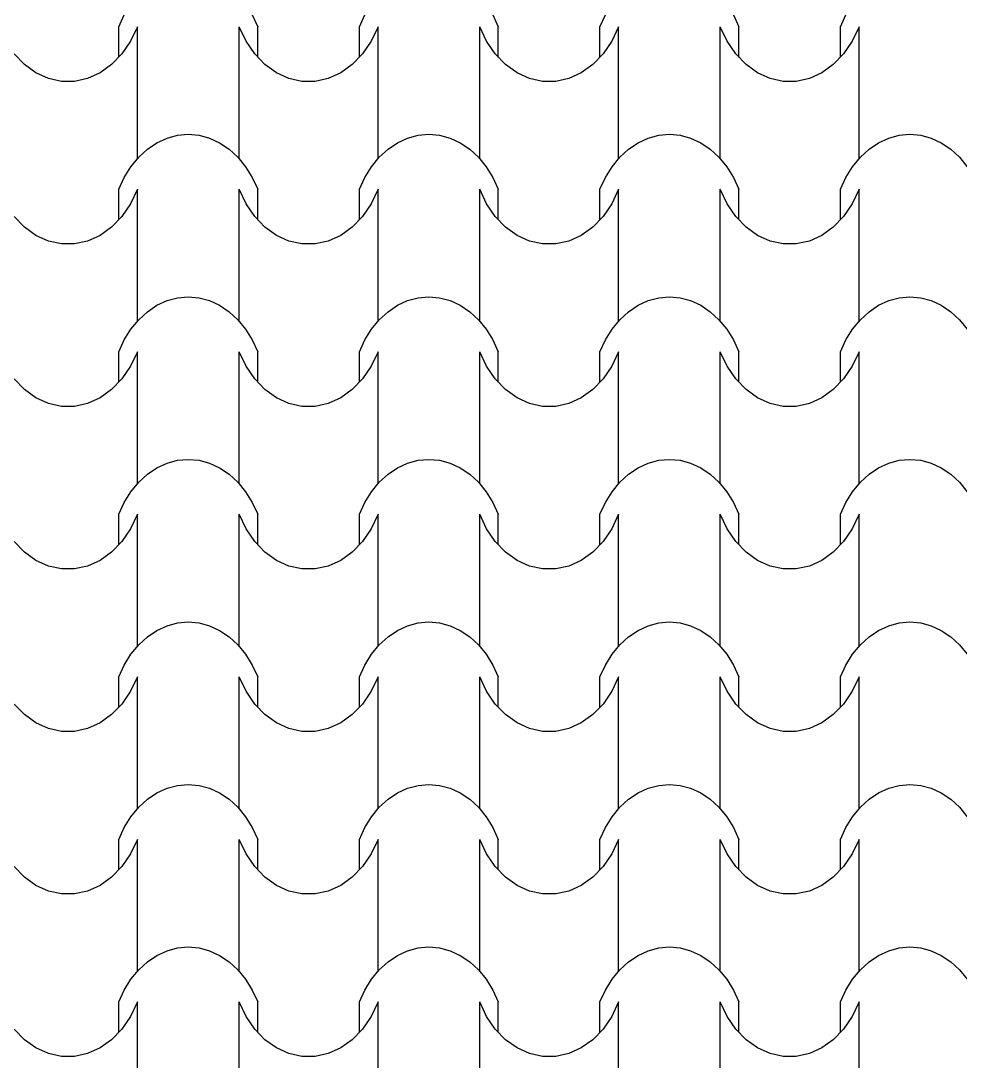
# Model space of a CAD drawing. Header units: millimetres. Extents: x 42452 to 2852333, y -419346 to 834876.
# Drawn here: x 2629564 to 2632202, y 669267 to 672191 of the extents above; entities that cross this region are included whole.
import ezdxf

# ---------------------------------------------------------------- set-up
doc = ezdxf.new("R2010")
doc.units = ezdxf.units.MM
doc.layers.add('memar', color=7, linetype='Continuous', lineweight=25)

msp = doc.modelspace()

# ---------------------------------------------------------------- linework, layer by layer
at = {"layer": 'memar', "color": 7, "linetype": 'Continuous', "lineweight": 25}
for p, q in [((2629839.80774, 672174.69312), (2629855.09716, 672207.93715)), ((2630214.55278, 672207.93715), (2630229.8422, 672174.69312)), ((2630515.36724, 672174.69312), (2630530.65666, 672207.93715)), ((2630890.11227, 672207.93715), (2630905.40169, 672174.69312)), ((2631190.92673, 672174.69312), (2631206.21615, 672207.93715)), ((2631565.67177, 672207.93715), (2631580.96119, 672174.69312)), ((2631866.48622, 672174.69312), (2631881.77564, 672207.93715)), ((2629839.80774, 672089.60912), (2629839.80774, 672174.69312)), ((2629892.06245, 672174.69312), (2629872.74329, 672134.18392)), ((2629892.06245, 671989.61943), (2629892.06245, 672174.69312)), ((2630177.58749, 671989.61943), (2630177.58749, 672174.69312)), ((2630196.90665, 672134.18392), (2630177.58749, 672174.69312)), ((2630229.8422, 672089.60912), (2630229.8422, 672174.69312)), ((2630515.36724, 672089.60912), (2630515.36724, 672174.69312)), ((2630567.62195, 672174.69312), (2630548.30278, 672134.18392)), ((2630567.62195, 671989.61943), (2630567.62195, 672174.69312)), ((2630853.14698, 671989.61943), (2630853.14698, 672174.69312)), ((2630872.46615, 672134.18392), (2630853.14698, 672174.69312)), ((2630905.40169, 672089.60912), (2630905.40169, 672174.69312)), ((2631190.92673, 672089.60912), (2631190.92673, 672174.69312)), ((2631243.18144, 672174.69312), (2631223.86228, 672134.18392)), ((2631243.18144, 671989.61943), (2631243.18144, 672174.69312)), ((2631528.70648, 671989.61943), (2631528.70648, 672174.69312)), ((2631548.02564, 672134.18392), (2631528.70648, 672174.69312)), ((2631580.96119, 672089.60912), (2631580.96119, 672174.69312)), ((2631866.48622, 672089.60912), (2631866.48622, 672174.69312)), ((2631918.74093, 672174.69312), (2631899.42177, 672134.18392)), ((2631918.74093, 671989.61943), (2631918.74093, 672174.69312)), ((2629872.74329, 672134.18392), (2629848.32555, 672098.45398)), ((2630221.32439, 672098.45398), (2630196.90665, 672134.18392)), ((2630548.30278, 672134.18392), (2630523.88505, 672098.45398)), ((2630896.88388, 672098.45398), (2630872.46615, 672134.18392)), ((2631223.86228, 672134.18392), (2631199.44454, 672098.45398)), ((2631572.44338, 672098.45398), (2631548.02564, 672134.18392)), ((2631899.42177, 672134.18392), (2631875.00403, 672098.45398)), ((2629574.57262, 672068.54016), (2629545.7649, 672098.45398)), ((2629848.32555, 672098.45398), (2629819.51782, 672068.54016)), ((2630250.13212, 672068.54016), (2630221.32439, 672098.45398)), ((2630523.88505, 672098.45398), (2630495.07732, 672068.54016)), ((2630925.69161, 672068.54016), (2630896.88388, 672098.45398)), ((2631199.44454, 672098.45398), (2631170.63681, 672068.54016)), ((2631601.2511, 672068.54016), (2631572.44338, 672098.45398)), ((2631875.00403, 672098.45398), (2631846.19631, 672068.54016)), ((2629606.93438, 672045.31051), (2629574.57262, 672068.54016)), ((2629819.51782, 672068.54016), (2629787.15607, 672045.31051)), ((2630282.49387, 672045.31051), (2630250.13212, 672068.54016)), ((2630495.07732, 672068.54016), (2630462.71557, 672045.31051)), ((2630958.05336, 672045.31051), (2630925.69161, 672068.54016)), ((2631170.63681, 672068.54016), (2631138.27506, 672045.31051)), ((2631633.61286, 672045.31051), (2631601.2511, 672068.54016)), ((2631846.19631, 672068.54016), (2631813.83455, 672045.31051)), ((2629641.91105, 672029.43914), (2629606.93438, 672045.31051)), ((2629787.15607, 672045.31051), (2629752.1794, 672029.43914)), ((2630317.47054, 672029.43914), (2630282.49387, 672045.31051)), ((2630462.71557, 672045.31051), (2630427.73889, 672029.43914)), ((2630993.03004, 672029.43914), (2630958.05336, 672045.31051)), ((2631138.27506, 672045.31051), (2631103.29839, 672029.43914)), ((2631668.58953, 672029.43914), (2631633.61286, 672045.31051)), ((2631813.83455, 672045.31051), (2631778.85788, 672029.43914)), ((2629678.48766, 672021.38662), (2629641.91105, 672029.43914)), ((2629697.04522, 672021.38662), (2629678.48766, 672021.38662)), ((2629715.60279, 672021.38662), (2629697.04522, 672021.38662)), ((2629752.1794, 672029.43914), (2629715.60279, 672021.38662)), ((2630354.04715, 672021.38662), (2630317.47054, 672029.43914)), ((2630372.60472, 672021.38662), (2630354.04715, 672021.38662)), ((2630391.16228, 672021.38662), (2630372.60472, 672021.38662)), ((2630427.73889, 672029.43914), (2630391.16228, 672021.38662)), ((2631029.60665, 672021.38662), (2630993.03004, 672029.43914)), ((2631048.16421, 672021.38662), (2631029.60665, 672021.38662)), ((2631066.72178, 672021.38662), (2631048.16421, 672021.38662)), ((2631103.29839, 672029.43914), (2631066.72178, 672021.38662)), ((2631705.16614, 672021.38662), (2631668.58953, 672029.43914)), ((2631723.72371, 672021.38662), (2631705.16614, 672021.38662)), ((2631742.28127, 672021.38662), (2631723.72371, 672021.38662)), ((2631778.85788, 672029.43914), (2631742.28127, 672021.38662)), ((2629892.06245, 671804.54575), (2629892.06245, 671989.61943)), ((2630177.58749, 671804.54575), (2630177.58749, 671989.61943)), ((2630567.62195, 671804.54575), (2630567.62195, 671989.61943)), ((2630853.14698, 671804.54575), (2630853.14698, 671989.61943)), ((2631243.18144, 671804.54575), (2631243.18144, 671989.61943)), ((2631528.70648, 671804.54575), (2631528.70648, 671989.61943)), ((2631918.74093, 671804.54575), (2631918.74093, 671989.61943)), ((2629946.83377, 671848.94081), (2629975.20983, 671862.03513)), ((2629975.20983, 671862.03513), (2630004.72889, 671869.9935)), ((2630004.72889, 671869.9935), (2630034.82497, 671872.66336)), ((2630034.82497, 671872.66336), (2630064.92105, 671869.9935)), ((2630064.92105, 671869.9935), (2630094.44011, 671862.03513)), ((2630094.44011, 671862.03513), (2630122.81618, 671848.94081)), ((2630622.39326, 671848.94081), (2630650.76933, 671862.03513)), ((2630650.76933, 671862.03513), (2630680.28838, 671869.9935)), ((2630680.28838, 671869.9935), (2630710.38446, 671872.66336)), ((2630710.38446, 671872.66336), (2630740.48055, 671869.9935)), ((2630740.48055, 671869.9935), (2630769.9996, 671862.03513)), ((2630769.9996, 671862.03513), (2630798.37567, 671848.94081)), ((2631297.95275, 671848.94081), (2631326.32882, 671862.03513)), ((2631326.32882, 671862.03513), (2631355.84788, 671869.9935)), ((2631355.84788, 671869.9935), (2631385.94396, 671872.66336)), ((2631385.94396, 671872.66336), (2631416.04004, 671869.9935)), ((2631416.04004, 671869.9935), (2631445.5591, 671862.03513)), ((2631445.5591, 671862.03513), (2631473.93516, 671848.94081)), ((2631973.51225, 671848.94081), (2632001.88831, 671862.03513)), ((2632001.88831, 671862.03513), (2632031.40737, 671869.9935)), ((2632031.40737, 671869.9935), (2632061.50345, 671872.66336)), ((2632061.50345, 671872.66336), (2632091.59954, 671869.9935)), ((2632091.59954, 671869.9935), (2632121.11859, 671862.03513)), ((2632121.11859, 671862.03513), (2632149.49466, 671848.94081)), ((2629895.65446, 671808.44225), (2629920.14474, 671830.96161)), ((2629920.14474, 671830.96161), (2629946.83377, 671848.94081)), ((2630122.81618, 671848.94081), (2630149.5052, 671830.96161)), ((2630149.5052, 671830.96161), (2630173.99548, 671808.44225)), ((2630571.21395, 671808.44225), (2630595.70423, 671830.96161)), ((2630595.70423, 671830.96161), (2630622.39326, 671848.94081)), ((2630798.37567, 671848.94081), (2630825.0647, 671830.96161)), ((2630825.0647, 671830.96161), (2630849.55498, 671808.44225)), ((2631246.77345, 671808.44225), (2631271.26373, 671830.96161)), ((2631271.26373, 671830.96161), (2631297.95275, 671848.94081)), ((2631473.93516, 671848.94081), (2631500.62419, 671830.96161)), ((2631500.62419, 671830.96161), (2631525.11447, 671808.44225)), ((2631922.33294, 671808.44225), (2631946.82322, 671830.96161)), ((2631946.82322, 671830.96161), (2631973.51225, 671848.94081)), ((2632149.49466, 671848.94081), (2632176.18368, 671830.96161)), ((2632176.18368, 671830.96161), (2632200.67396, 671808.44225)), ((2629873.83247, 671781.81447), (2629895.65446, 671808.44225)), ((2630173.99548, 671808.44225), (2630195.81747, 671781.81447)), ((2630549.39196, 671781.81447), (2630571.21395, 671808.44225)), ((2630849.55498, 671808.44225), (2630871.37697, 671781.81447)), ((2631224.95146, 671781.81447), (2631246.77345, 671808.44225)), ((2631525.11447, 671808.44225), (2631546.93646, 671781.81447)), ((2631900.51095, 671781.81447), (2631922.33294, 671808.44225)), ((2632200.67396, 671808.44225), (2632222.49595, 671781.81447)), ((2629855.09716, 671751.58881), (2629873.83247, 671781.81447)), ((2630195.81747, 671781.81447), (2630214.55278, 671751.58881)), ((2630530.65666, 671751.58881), (2630549.39196, 671781.81447)), ((2630871.37697, 671781.81447), (2630890.11227, 671751.58881)), ((2631206.21615, 671751.58881), (2631224.95146, 671781.81447)), ((2631546.93646, 671781.81447), (2631565.67177, 671751.58881)), ((2631881.77564, 671751.58881), (2631900.51095, 671781.81447)), ((2629839.80774, 671718.34478), (2629855.09716, 671751.58881)), ((2630214.55278, 671751.58881), (2630229.8422, 671718.34478)), ((2630515.36724, 671718.34478), (2630530.65666, 671751.58881)), ((2630890.11227, 671751.58881), (2630905.40169, 671718.34478)), ((2631190.92673, 671718.34478), (2631206.21615, 671751.58881)), ((2631565.67177, 671751.58881), (2631580.96119, 671718.34478)), ((2631866.48622, 671718.34478), (2631881.77564, 671751.58881)), ((2629839.80774, 671633.26079), (2629839.80774, 671718.34478)), ((2629892.06245, 671718.34478), (2629872.74329, 671677.83558)), ((2629892.06245, 671533.2711), (2629892.06245, 671718.34478)), ((2630177.58749, 671533.2711), (2630177.58749, 671718.34478)), ((2630196.90665, 671677.83558), (2630177.58749, 671718.34478)), ((2630229.8422, 671633.26079), (2630229.8422, 671718.34478)), ((2630515.36724, 671633.26079), (2630515.36724, 671718.34478)), ((2630567.62195, 671718.34478), (2630548.30278, 671677.83558)), ((2630567.62195, 671533.2711), (2630567.62195, 671718.34478)), ((2630853.14698, 671533.2711), (2630853.14698, 671718.34478)), ((2630872.46615, 671677.83558), (2630853.14698, 671718.34478)), ((2630905.40169, 671633.26079), (2630905.40169, 671718.34478)), ((2631190.92673, 671633.26079), (2631190.92673, 671718.34478)), ((2631243.18144, 671718.34478), (2631223.86228, 671677.83558)), ((2631243.18144, 671533.2711), (2631243.18144, 671718.34478)), ((2631528.70648, 671533.2711), (2631528.70648, 671718.34478)), ((2631548.02564, 671677.83558), (2631528.70648, 671718.34478)), ((2631580.96119, 671633.26079), (2631580.96119, 671718.34478)), ((2631866.48622, 671633.26079), (2631866.48622, 671718.34478)), ((2631918.74093, 671718.34478), (2631899.42177, 671677.83558)), ((2631918.74093, 671533.2711), (2631918.74093, 671718.34478)), ((2629872.74329, 671677.83558), (2629848.32555, 671642.10565)), ((2630221.32439, 671642.10565), (2630196.90665, 671677.83558)), ((2630548.30278, 671677.83558), (2630523.88505, 671642.10565)), ((2630896.88388, 671642.10565), (2630872.46615, 671677.83558)), ((2631223.86228, 671677.83558), (2631199.44454, 671642.10565)), ((2631572.44338, 671642.10565), (2631548.02564, 671677.83558)), ((2631899.42177, 671677.83558), (2631875.00403, 671642.10565)), ((2629574.57262, 671612.19182), (2629545.7649, 671642.10565)), ((2629848.32555, 671642.10565), (2629819.51782, 671612.19182)), ((2630250.13212, 671612.19182), (2630221.32439, 671642.10565)), ((2630523.88505, 671642.10565), (2630495.07732, 671612.19182)), ((2630925.69161, 671612.19182), (2630896.88388, 671642.10565)), ((2631199.44454, 671642.10565), (2631170.63681, 671612.19182)), ((2631601.2511, 671612.19182), (2631572.44338, 671642.10565)), ((2631875.00403, 671642.10565), (2631846.19631, 671612.19182)), ((2629606.93438, 671588.96217), (2629574.57262, 671612.19182)), ((2629819.51782, 671612.19182), (2629787.15607, 671588.96217)), ((2630282.49387, 671588.96217), (2630250.13212, 671612.19182)), ((2630495.07732, 671612.19182), (2630462.71557, 671588.96217)), ((2630958.05336, 671588.96217), (2630925.69161, 671612.19182)), ((2631170.63681, 671612.19182), (2631138.27506, 671588.96217)), ((2631633.61286, 671588.96217), (2631601.2511, 671612.19182)), ((2631846.19631, 671612.19182), (2631813.83455, 671588.96217)), ((2629641.91105, 671573.0908), (2629606.93438, 671588.96217)), ((2629678.48766, 671565.03828), (2629641.91105, 671573.0908)), ((2629697.04522, 671565.03828), (2629678.48766, 671565.03828)), ((2629715.60279, 671565.03828), (2629697.04522, 671565.03828)), ((2629752.1794, 671573.0908), (2629715.60279, 671565.03828)), ((2629787.15607, 671588.96217), (2629752.1794, 671573.0908)), ((2630317.47054, 671573.0908), (2630282.49387, 671588.96217)), ((2630354.04715, 671565.03828), (2630317.47054, 671573.0908)), ((2630372.60472, 671565.03828), (2630354.04715, 671565.03828)), ((2630391.16228, 671565.03828), (2630372.60472, 671565.03828)), ((2630427.73889, 671573.0908), (2630391.16228, 671565.03828)), ((2630462.71557, 671588.96217), (2630427.73889, 671573.0908)), ((2630993.03004, 671573.0908), (2630958.05336, 671588.96217)), ((2631029.60665, 671565.03828), (2630993.03004, 671573.0908)), ((2631048.16421, 671565.03828), (2631029.60665, 671565.03828)), ((2631066.72178, 671565.03828), (2631048.16421, 671565.03828)), ((2631103.29839, 671573.0908), (2631066.72178, 671565.03828)), ((2631138.27506, 671588.96217), (2631103.29839, 671573.0908)), ((2631668.58953, 671573.0908), (2631633.61286, 671588.96217)), ((2631705.16614, 671565.03828), (2631668.58953, 671573.0908)), ((2631723.72371, 671565.03828), (2631705.16614, 671565.03828)), ((2631742.28127, 671565.03828), (2631723.72371, 671565.03828)), ((2631778.85788, 671573.0908), (2631742.28127, 671565.03828)), ((2631813.83455, 671588.96217), (2631778.85788, 671573.0908)), ((2629892.06245, 671348.19741), (2629892.06245, 671533.2711)), ((2630177.58749, 671348.19741), (2630177.58749, 671533.2711)), ((2630567.62195, 671348.19741), (2630567.62195, 671533.2711)), ((2630853.14698, 671348.19741), (2630853.14698, 671533.2711)), ((2631243.18144, 671348.19741), (2631243.18144, 671533.2711)), ((2631528.70648, 671348.19741), (2631528.70648, 671533.2711)), ((2631918.74093, 671348.19741), (2631918.74093, 671533.2711)), ((2630004.72889, 671413.64517), (2630034.82497, 671416.31502)), ((2630034.82497, 671416.31502), (2630064.92105, 671413.64517)), ((2630680.28838, 671413.64517), (2630710.38446, 671416.31502)), ((2630710.38446, 671416.31502), (2630740.48055, 671413.64517)), ((2631355.84788, 671413.64517), (2631385.94396, 671416.31502)), ((2631385.94396, 671416.31502), (2631416.04004, 671413.64517)), ((2632031.40737, 671413.64517), (2632061.50345, 671416.31502)), ((2632061.50345, 671416.31502), (2632091.59954, 671413.64517)), ((2629920.14474, 671374.61328), (2629946.83377, 671392.59247)), ((2629946.83377, 671392.59247), (2629975.20983, 671405.68679)), ((2629975.20983, 671405.68679), (2630004.72889, 671413.64517)), ((2630064.92105, 671413.64517), (2630094.44011, 671405.68679)), ((2630094.44011, 671405.68679), (2630122.81618, 671392.59247)), ((2630122.81618, 671392.59247), (2630149.5052, 671374.61328)), ((2630595.70423, 671374.61328), (2630622.39326, 671392.59247)), ((2630622.39326, 671392.59247), (2630650.76933, 671405.68679)), ((2630650.76933, 671405.68679), (2630680.28838, 671413.64517)), ((2630740.48055, 671413.64517), (2630769.9996, 671405.68679)), ((2630769.9996, 671405.68679), (2630798.37567, 671392.59247)), ((2630798.37567, 671392.59247), (2630825.0647, 671374.61328)), ((2631271.26373, 671374.61328), (2631297.95275, 671392.59247)), ((2631297.95275, 671392.59247), (2631326.32882, 671405.68679)), ((2631326.32882, 671405.68679), (2631355.84788, 671413.64517)), ((2631416.04004, 671413.64517), (2631445.5591, 671405.68679)), ((2631445.5591, 671405.68679), (2631473.93516, 671392.59247)), ((2631473.93516, 671392.59247), (2631500.62419, 671374.61328)), ((2631946.82322, 671374.61328), (2631973.51225, 671392.59247)), ((2631973.51225, 671392.59247), (2632001.88831, 671405.68679)), ((2632001.88831, 671405.68679), (2632031.40737, 671413.64517)), ((2632091.59954, 671413.64517), (2632121.11859, 671405.68679)), ((2632121.11859, 671405.68679), (2632149.49466, 671392.59247)), ((2632149.49466, 671392.59247), (2632176.18368, 671374.61328)), ((2629895.65446, 671352.09391), (2629920.14474, 671374.61328)), ((2630149.5052, 671374.61328), (2630173.99548, 671352.09391)), ((2630571.21395, 671352.09391), (2630595.70423, 671374.61328)), ((2630825.0647, 671374.61328), (2630849.55498, 671352.09391)), ((2631246.77345, 671352.09391), (2631271.26373, 671374.61328)), ((2631500.62419, 671374.61328), (2631525.11447, 671352.09391)), ((2631922.33294, 671352.09391), (2631946.82322, 671374.61328)), ((2632176.18368, 671374.61328), (2632200.67396, 671352.09391)), ((2629873.83247, 671325.46613), (2629895.65446, 671352.09391)), ((2630173.99548, 671352.09391), (2630195.81747, 671325.46613)), ((2630549.39196, 671325.46613), (2630571.21395, 671352.09391)), ((2630849.55498, 671352.09391), (2630871.37697, 671325.46613)), ((2631224.95146, 671325.46613), (2631246.77345, 671352.09391)), ((2631525.11447, 671352.09391), (2631546.93646, 671325.46613)), ((2631900.51095, 671325.46613), (2631922.33294, 671352.09391)), ((2632200.67396, 671352.09391), (2632222.49595, 671325.46613)), ((2629855.09716, 671295.24047), (2629873.83247, 671325.46613)), ((2630195.81747, 671325.46613), (2630214.55278, 671295.24047)), ((2630530.65666, 671295.24047), (2630549.39196, 671325.46613)), ((2630871.37697, 671325.46613), (2630890.11227, 671295.24047)), ((2631206.21615, 671295.24047), (2631224.95146, 671325.46613)), ((2631546.93646, 671325.46613), (2631565.67177, 671295.24047)), ((2631881.77564, 671295.24047), (2631900.51095, 671325.46613)), ((2629839.80774, 671261.99644), (2629855.09716, 671295.24047)), ((2630214.55278, 671295.24047), (2630229.8422, 671261.99644)), ((2630515.36724, 671261.99644), (2630530.65666, 671295.24047)), ((2630890.11227, 671295.24047), (2630905.40169, 671261.99644)), ((2631190.92673, 671261.99644), (2631206.21615, 671295.24047)), ((2631565.67177, 671295.24047), (2631580.96119, 671261.99644)), ((2631866.48622, 671261.99644), (2631881.77564, 671295.24047)), ((2629839.80774, 671176.91245), (2629839.80774, 671261.99644)), ((2629892.06245, 671261.99644), (2629872.74329, 671221.48724)), ((2629892.06245, 671076.92276), (2629892.06245, 671261.99644)), ((2630177.58749, 671076.92276), (2630177.58749, 671261.99644)), ((2630196.90665, 671221.48724), (2630177.58749, 671261.99644)), ((2630229.8422, 671176.91245), (2630229.8422, 671261.99644)), ((2630515.36724, 671176.91245), (2630515.36724, 671261.99644)), ((2630567.62195, 671261.99644), (2630548.30278, 671221.48724)), ((2630567.62195, 671076.92276), (2630567.62195, 671261.99644)), ((2630853.14698, 671076.92276), (2630853.14698, 671261.99644)), ((2630872.46615, 671221.48724), (2630853.14698, 671261.99644)), ((2630905.40169, 671176.91245), (2630905.40169, 671261.99644)), ((2631190.92673, 671176.91245), (2631190.92673, 671261.99644)), ((2631243.18144, 671261.99644), (2631223.86228, 671221.48724)), ((2631243.18144, 671076.92276), (2631243.18144, 671261.99644)), ((2631528.70648, 671076.92276), (2631528.70648, 671261.99644)), ((2631548.02564, 671221.48724), (2631528.70648, 671261.99644)), ((2631580.96119, 671176.91245), (2631580.96119, 671261.99644)), ((2631866.48622, 671176.91245), (2631866.48622, 671261.99644)), ((2631918.74093, 671261.99644), (2631899.42177, 671221.48724)), ((2631918.74093, 671076.92276), (2631918.74093, 671261.99644)), ((2629872.74329, 671221.48724), (2629848.32555, 671185.75731)), ((2630221.32439, 671185.75731), (2630196.90665, 671221.48724)), ((2630548.30278, 671221.48724), (2630523.88505, 671185.75731)), ((2630896.88388, 671185.75731), (2630872.46615, 671221.48724)), ((2631223.86228, 671221.48724), (2631199.44454, 671185.75731)), ((2631572.44338, 671185.75731), (2631548.02564, 671221.48724)), ((2631899.42177, 671221.48724), (2631875.00403, 671185.75731)), ((2629574.57262, 671155.84348), (2629545.7649, 671185.75731)), ((2629848.32555, 671185.75731), (2629819.51782, 671155.84348)), ((2630250.13212, 671155.84348), (2630221.32439, 671185.75731)), ((2630523.88505, 671185.75731), (2630495.07732, 671155.84348)), ((2630925.69161, 671155.84348), (2630896.88388, 671185.75731)), ((2631199.44454, 671185.75731), (2631170.63681, 671155.84348)), ((2631601.2511, 671155.84348), (2631572.44338, 671185.75731)), ((2631875.00403, 671185.75731), (2631846.19631, 671155.84348)), ((2629606.93438, 671132.61384), (2629574.57262, 671155.84348)), ((2629819.51782, 671155.84348), (2629787.15607, 671132.61384)), ((2630282.49387, 671132.61384), (2630250.13212, 671155.84348)), ((2630495.07732, 671155.84348), (2630462.71557, 671132.61384)), ((2630958.05336, 671132.61384), (2630925.69161, 671155.84348)), ((2631170.63681, 671155.84348), (2631138.27506, 671132.61384)), ((2631633.61286, 671132.61384), (2631601.2511, 671155.84348)), ((2631846.19631, 671155.84348), (2631813.83455, 671132.61384)), ((2629641.91105, 671116.74246), (2629606.93438, 671132.61384)), ((2629787.15607, 671132.61384), (2629752.1794, 671116.74246)), ((2630317.47054, 671116.74246), (2630282.49387, 671132.61384)), ((2630462.71557, 671132.61384), (2630427.73889, 671116.74246)), ((2630993.03004, 671116.74246), (2630958.05336, 671132.61384)), ((2631138.27506, 671132.61384), (2631103.29839, 671116.74246)), ((2631668.58953, 671116.74246), (2631633.61286, 671132.61384)), ((2631813.83455, 671132.61384), (2631778.85788, 671116.74246)), ((2629678.48766, 671108.68994), (2629641.91105, 671116.74246)), ((2629697.04522, 671108.68994), (2629678.48766, 671108.68994)), ((2629715.60279, 671108.68994), (2629697.04522, 671108.68994)), ((2629752.1794, 671116.74246), (2629715.60279, 671108.68994)), ((2630354.04715, 671108.68994), (2630317.47054, 671116.74246)), ((2630372.60472, 671108.68994), (2630354.04715, 671108.68994)), ((2630391.16228, 671108.68994), (2630372.60472, 671108.68994)), ((2630427.73889, 671116.74246), (2630391.16228, 671108.68994)), ((2631029.60665, 671108.68994), (2630993.03004, 671116.74246)), ((2631048.16421, 671108.68994), (2631029.60665, 671108.68994)), ((2631066.72178, 671108.68994), (2631048.16421, 671108.68994)), ((2631103.29839, 671116.74246), (2631066.72178, 671108.68994)), ((2631705.16614, 671108.68994), (2631668.58953, 671116.74246)), ((2631723.72371, 671108.68994), (2631705.16614, 671108.68994)), ((2631742.28127, 671108.68994), (2631723.72371, 671108.68994)), ((2631778.85788, 671116.74246), (2631742.28127, 671108.68994)), ((2629892.06245, 670891.84907), (2629892.06245, 671076.92276)), ((2630177.58749, 670891.84907), (2630177.58749, 671076.92276)), ((2630567.62195, 670891.84907), (2630567.62195, 671076.92276)), ((2630853.14698, 670891.84907), (2630853.14698, 671076.92276)), ((2631243.18144, 670891.84907), (2631243.18144, 671076.92276)), ((2631528.70648, 670891.84907), (2631528.70648, 671076.92276)), ((2631918.74093, 670891.84907), (2631918.74093, 671076.92276)), ((2629946.83377, 670936.24414), (2629975.20983, 670949.33845)), ((2629975.20983, 670949.33845), (2630004.72889, 670957.29683)), ((2630004.72889, 670957.29683), (2630034.82497, 670959.96669)), ((2630034.82497, 670959.96669), (2630064.92105, 670957.29683)), ((2630064.92105, 670957.29683), (2630094.44011, 670949.33845)), ((2630094.44011, 670949.33845), (2630122.81618, 670936.24414)), ((2630622.39326, 670936.24414), (2630650.76933, 670949.33845)), ((2630650.76933, 670949.33845), (2630680.28838, 670957.29683)), ((2630680.28838, 670957.29683), (2630710.38446, 670959.96669)), ((2630710.38446, 670959.96669), (2630740.48055, 670957.29683)), ((2630740.48055, 670957.29683), (2630769.9996, 670949.33845)), ((2630769.9996, 670949.33845), (2630798.37567, 670936.24414)), ((2631297.95275, 670936.24414), (2631326.32882, 670949.33845)), ((2631326.32882, 670949.33845), (2631355.84788, 670957.29683)), ((2631355.84788, 670957.29683), (2631385.94396, 670959.96669)), ((2631385.94396, 670959.96669), (2631416.04004, 670957.29683)), ((2631416.04004, 670957.29683), (2631445.5591, 670949.33845)), ((2631445.5591, 670949.33845), (2631473.93516, 670936.24414)), ((2631973.51225, 670936.24414), (2632001.88831, 670949.33845)), ((2632001.88831, 670949.33845), (2632031.40737, 670957.29683)), ((2632031.40737, 670957.29683), (2632061.50345, 670959.96669)), ((2632061.50345, 670959.96669), (2632091.59954, 670957.29683)), ((2632091.59954, 670957.29683), (2632121.11859, 670949.33845)), ((2632121.11859, 670949.33845), (2632149.49466, 670936.24414)), ((2629920.14474, 670918.26494), (2629946.83377, 670936.24414)), ((2630122.81618, 670936.24414), (2630149.5052, 670918.26494)), ((2630595.70423, 670918.26494), (2630622.39326, 670936.24414)), ((2630798.37567, 670936.24414), (2630825.0647, 670918.26494)), ((2631271.26373, 670918.26494), (2631297.95275, 670936.24414)), ((2631473.93516, 670936.24414), (2631500.62419, 670918.26494)), ((2631946.82322, 670918.26494), (2631973.51225, 670936.24414)), ((2632149.49466, 670936.24414), (2632176.18368, 670918.26494)), ((2629873.83247, 670869.11779), (2629895.65446, 670895.74557)), ((2629895.65446, 670895.74557), (2629920.14474, 670918.26494)), ((2630149.5052, 670918.26494), (2630173.99548, 670895.74557)), ((2630173.99548, 670895.74557), (2630195.81747, 670869.11779)), ((2630549.39196, 670869.11779), (2630571.21395, 670895.74557)), ((2630571.21395, 670895.74557), (2630595.70423, 670918.26494)), ((2630825.0647, 670918.26494), (2630849.55498, 670895.74557)), ((2630849.55498, 670895.74557), (2630871.37697, 670869.11779)), ((2631224.95146, 670869.11779), (2631246.77345, 670895.74557)), ((2631246.77345, 670895.74557), (2631271.26373, 670918.26494)), ((2631500.62419, 670918.26494), (2631525.11447, 670895.74557)), ((2631525.11447, 670895.74557), (2631546.93646, 670869.11779)), ((2631900.51095, 670869.11779), (2631922.33294, 670895.74557)), ((2631922.33294, 670895.74557), (2631946.82322, 670918.26494)), ((2632176.18368, 670918.26494), (2632200.67396, 670895.74557)), ((2632200.67396, 670895.74557), (2632222.49595, 670869.11779)), ((2629855.09716, 670838.89214), (2629873.83247, 670869.11779)), ((2630195.81747, 670869.11779), (2630214.55278, 670838.89214)), ((2630530.65666, 670838.89214), (2630549.39196, 670869.11779)), ((2630871.37697, 670869.11779), (2630890.11227, 670838.89214)), ((2631206.21615, 670838.89214), (2631224.95146, 670869.11779)), ((2631546.93646, 670869.11779), (2631565.67177, 670838.89214)), ((2631881.77564, 670838.89214), (2631900.51095, 670869.11779)), ((2629839.80774, 670805.64811), (2629855.09716, 670838.89214)), ((2630214.55278, 670838.89214), (2630229.8422, 670805.64811)), ((2630515.36724, 670805.64811), (2630530.65666, 670838.89214)), ((2630890.11227, 670838.89214), (2630905.40169, 670805.64811)), ((2631190.92673, 670805.64811), (2631206.21615, 670838.89214)), ((2631565.67177, 670838.89214), (2631580.96119, 670805.64811)), ((2631866.48622, 670805.64811), (2631881.77564, 670838.89214)), ((2629839.80774, 670720.56411), (2629839.80774, 670805.64811)), ((2629892.06245, 670805.64811), (2629872.74329, 670765.13891)), ((2629892.06245, 670620.57442), (2629892.06245, 670805.64811)), ((2630177.58749, 670620.57442), (2630177.58749, 670805.64811)), ((2630196.90665, 670765.13891), (2630177.58749, 670805.64811)), ((2630229.8422, 670720.56411), (2630229.8422, 670805.64811)), ((2630515.36724, 670720.56411), (2630515.36724, 670805.64811)), ((2630567.62195, 670805.64811), (2630548.30278, 670765.13891)), ((2630567.62195, 670620.57442), (2630567.62195, 670805.64811)), ((2630853.14698, 670620.57442), (2630853.14698, 670805.64811)), ((2630872.46615, 670765.13891), (2630853.14698, 670805.64811)), ((2630905.40169, 670720.56411), (2630905.40169, 670805.64811)), ((2631190.92673, 670720.56411), (2631190.92673, 670805.64811)), ((2631243.18144, 670805.64811), (2631223.86228, 670765.13891)), ((2631243.18144, 670620.57442), (2631243.18144, 670805.64811)), ((2631528.70648, 670620.57442), (2631528.70648, 670805.64811)), ((2631548.02564, 670765.13891), (2631528.70648, 670805.64811)), ((2631580.96119, 670720.56411), (2631580.96119, 670805.64811)), ((2631866.48622, 670720.56411), (2631866.48622, 670805.64811)), ((2631918.74093, 670805.64811), (2631899.42177, 670765.13891)), ((2631918.74093, 670620.57442), (2631918.74093, 670805.64811)), ((2629872.74329, 670765.13891), (2629848.32555, 670729.40897)), ((2630221.32439, 670729.40897), (2630196.90665, 670765.13891)), ((2630548.30278, 670765.13891), (2630523.88505, 670729.40897)), ((2630896.88388, 670729.40897), (2630872.46615, 670765.13891)), ((2631223.86228, 670765.13891), (2631199.44454, 670729.40897)), ((2631572.44338, 670729.40897), (2631548.02564, 670765.13891)), ((2631899.42177, 670765.13891), (2631875.00403, 670729.40897)), ((2629574.57262, 670699.49515), (2629545.7649, 670729.40897)), ((2629848.32555, 670729.40897), (2629819.51782, 670699.49515)), ((2630250.13212, 670699.49515), (2630221.32439, 670729.40897)), ((2630523.88505, 670729.40897), (2630495.07732, 670699.49515)), ((2630925.69161, 670699.49515), (2630896.88388, 670729.40897)), ((2631199.44454, 670729.40897), (2631170.63681, 670699.49515)), ((2631601.2511, 670699.49515), (2631572.44338, 670729.40897)), ((2631875.00403, 670729.40897), (2631846.19631, 670699.49515)), ((2629606.93438, 670676.2655), (2629574.57262, 670699.49515)), ((2629819.51782, 670699.49515), (2629787.15607, 670676.2655)), ((2630282.49387, 670676.2655), (2630250.13212, 670699.49515)), ((2630495.07732, 670699.49515), (2630462.71557, 670676.2655)), ((2630958.05336, 670676.2655), (2630925.69161, 670699.49515)), ((2631170.63681, 670699.49515), (2631138.27506, 670676.2655)), ((2631633.61286, 670676.2655), (2631601.2511, 670699.49515)), ((2631846.19631, 670699.49515), (2631813.83455, 670676.2655)), ((2629641.91105, 670660.39413), (2629606.93438, 670676.2655)), ((2629678.48766, 670652.3416), (2629641.91105, 670660.39413)), ((2629752.1794, 670660.39413), (2629715.60279, 670652.3416)), ((2629787.15607, 670676.2655), (2629752.1794, 670660.39413)), ((2630317.47054, 670660.39413), (2630282.49387, 670676.2655)), ((2630354.04715, 670652.3416), (2630317.47054, 670660.39413)), ((2630427.73889, 670660.39413), (2630391.16228, 670652.3416)), ((2630462.71557, 670676.2655), (2630427.73889, 670660.39413)), ((2630993.03004, 670660.39413), (2630958.05336, 670676.2655)), ((2631029.60665, 670652.3416), (2630993.03004, 670660.39413)), ((2631103.29839, 670660.39413), (2631066.72178, 670652.3416)), ((2631138.27506, 670676.2655), (2631103.29839, 670660.39413)), ((2631668.58953, 670660.39413), (2631633.61286, 670676.2655)), ((2631705.16614, 670652.3416), (2631668.58953, 670660.39413)), ((2631778.85788, 670660.39413), (2631742.28127, 670652.3416)), ((2631813.83455, 670676.2655), (2631778.85788, 670660.39413)), ((2629697.04522, 670652.3416), (2629678.48766, 670652.3416)), ((2629715.60279, 670652.3416), (2629697.04522, 670652.3416)), ((2630372.60472, 670652.3416), (2630354.04715, 670652.3416)), ((2630391.16228, 670652.3416), (2630372.60472, 670652.3416)), ((2631048.16421, 670652.3416), (2631029.60665, 670652.3416)), ((2631066.72178, 670652.3416), (2631048.16421, 670652.3416)), ((2631723.72371, 670652.3416), (2631705.16614, 670652.3416)), ((2631742.28127, 670652.3416), (2631723.72371, 670652.3416)), ((2629892.06245, 670435.50073), (2629892.06245, 670620.57442)), ((2630177.58749, 670435.50073), (2630177.58749, 670620.57442)), ((2630567.62195, 670435.50073), (2630567.62195, 670620.57442)), ((2630853.14698, 670435.50073), (2630853.14698, 670620.57442)), ((2631243.18144, 670435.50073), (2631243.18144, 670620.57442)), ((2631528.70648, 670435.50073), (2631528.70648, 670620.57442)), ((2631918.74093, 670435.50073), (2631918.74093, 670620.57442)), ((2629946.83377, 670479.8958), (2629975.20983, 670492.99012)), ((2629975.20983, 670492.99012), (2630004.72889, 670500.94849)), ((2630004.72889, 670500.94849), (2630034.82497, 670503.61835)), ((2630034.82497, 670503.61835), (2630064.92105, 670500.94849)), ((2630064.92105, 670500.94849), (2630094.44011, 670492.99012)), ((2630094.44011, 670492.99012), (2630122.81618, 670479.8958)), ((2630622.39326, 670479.8958), (2630650.76933, 670492.99012)), ((2630650.76933, 670492.99012), (2630680.28838, 670500.94849)), ((2630680.28838, 670500.94849), (2630710.38446, 670503.61835)), ((2630710.38446, 670503.61835), (2630740.48055, 670500.94849)), ((2630740.48055, 670500.94849), (2630769.9996, 670492.99012)), ((2630769.9996, 670492.99012), (2630798.37567, 670479.8958)), ((2631297.95275, 670479.8958), (2631326.32882, 670492.99012)), ((2631326.32882, 670492.99012), (2631355.84788, 670500.94849)), ((2631355.84788, 670500.94849), (2631385.94396, 670503.61835)), ((2631385.94396, 670503.61835), (2631416.04004, 670500.94849)), ((2631416.04004, 670500.94849), (2631445.5591, 670492.99012)), ((2631445.5591, 670492.99012), (2631473.93516, 670479.8958)), ((2631973.51225, 670479.8958), (2632001.88831, 670492.99012)), ((2632001.88831, 670492.99012), (2632031.40737, 670500.94849)), ((2632031.40737, 670500.94849), (2632061.50345, 670503.61835)), ((2632061.50345, 670503.61835), (2632091.59954, 670500.94849)), ((2632091.59954, 670500.94849), (2632121.11859, 670492.99012)), ((2632121.11859, 670492.99012), (2632149.49466, 670479.8958)), ((2629895.65446, 670439.39724), (2629920.14474, 670461.9166)), ((2629920.14474, 670461.9166), (2629946.83377, 670479.8958)), ((2630122.81618, 670479.8958), (2630149.5052, 670461.9166)), ((2630149.5052, 670461.9166), (2630173.99548, 670439.39724)), ((2630571.21395, 670439.39724), (2630595.70423, 670461.9166)), ((2630595.70423, 670461.9166), (2630622.39326, 670479.8958)), ((2630798.37567, 670479.8958), (2630825.0647, 670461.9166)), ((2630825.0647, 670461.9166), (2630849.55498, 670439.39724)), ((2631246.77345, 670439.39724), (2631271.26373, 670461.9166)), ((2631271.26373, 670461.9166), (2631297.95275, 670479.8958)), ((2631473.93516, 670479.8958), (2631500.62419, 670461.9166)), ((2631500.62419, 670461.9166), (2631525.11447, 670439.39724)), ((2631922.33294, 670439.39724), (2631946.82322, 670461.9166)), ((2631946.82322, 670461.9166), (2631973.51225, 670479.8958)), ((2632149.49466, 670479.8958), (2632176.18368, 670461.9166)), ((2632176.18368, 670461.9166), (2632200.67396, 670439.39724)), ((2629873.83247, 670412.76946), (2629895.65446, 670439.39724)), ((2630173.99548, 670439.39724), (2630195.81747, 670412.76946)), ((2630549.39196, 670412.76946), (2630571.21395, 670439.39724)), ((2630849.55498, 670439.39724), (2630871.37697, 670412.76946)), ((2631224.95146, 670412.76946), (2631246.77345, 670439.39724)), ((2631525.11447, 670439.39724), (2631546.93646, 670412.76946)), ((2631900.51095, 670412.76946), (2631922.33294, 670439.39724)), ((2632200.67396, 670439.39724), (2632222.49595, 670412.76946)), ((2629855.09716, 670382.5438), (2629873.83247, 670412.76946)), ((2630195.81747, 670412.76946), (2630214.55278, 670382.5438)), ((2630530.65666, 670382.5438), (2630549.39196, 670412.76946)), ((2630871.37697, 670412.76946), (2630890.11227, 670382.5438)), ((2631206.21615, 670382.5438), (2631224.95146, 670412.76946)), ((2631546.93646, 670412.76946), (2631565.67177, 670382.5438)), ((2631881.77564, 670382.5438), (2631900.51095, 670412.76946)), ((2629839.80774, 670349.29977), (2629855.09716, 670382.5438)), ((2630214.55278, 670382.5438), (2630229.8422, 670349.29977)), ((2630515.36724, 670349.29977), (2630530.65666, 670382.5438)), ((2630890.11227, 670382.5438), (2630905.40169, 670349.29977)), ((2631190.92673, 670349.29977), (2631206.21615, 670382.5438)), ((2631565.67177, 670382.5438), (2631580.96119, 670349.29977)), ((2631866.48622, 670349.29977), (2631881.77564, 670382.5438)), ((2629839.80774, 670264.21578), (2629839.80774, 670349.29977)), ((2629892.06245, 670349.29977), (2629872.74329, 670308.79057)), ((2629892.06245, 670164.22608), (2629892.06245, 670349.29977)), ((2630177.58749, 670164.22608), (2630177.58749, 670349.29977)), ((2630196.90665, 670308.79057), (2630177.58749, 670349.29977)), ((2630229.8422, 670264.21578), (2630229.8422, 670349.29977)), ((2630515.36724, 670264.21578), (2630515.36724, 670349.29977)), ((2630567.62195, 670349.29977), (2630548.30278, 670308.79057)), ((2630567.62195, 670164.22608), (2630567.62195, 670349.29977)), ((2630853.14698, 670164.22608), (2630853.14698, 670349.29977)), ((2630872.46615, 670308.79057), (2630853.14698, 670349.29977)), ((2630905.40169, 670264.21578), (2630905.40169, 670349.29977)), ((2631190.92673, 670264.21578), (2631190.92673, 670349.29977)), ((2631243.18144, 670349.29977), (2631223.86228, 670308.79057)), ((2631243.18144, 670164.22608), (2631243.18144, 670349.29977)), ((2631528.70648, 670164.22608), (2631528.70648, 670349.29977)), ((2631548.02564, 670308.79057), (2631528.70648, 670349.29977)), ((2631580.96119, 670264.21578), (2631580.96119, 670349.29977)), ((2631866.48622, 670264.21578), (2631866.48622, 670349.29977)), ((2631918.74093, 670349.29977), (2631899.42177, 670308.79057)), ((2631918.74093, 670164.22608), (2631918.74093, 670349.29977)), ((2629872.74329, 670308.79057), (2629848.32555, 670273.06063)), ((2630221.32439, 670273.06063), (2630196.90665, 670308.79057)), ((2630548.30278, 670308.79057), (2630523.88505, 670273.06063)), ((2630896.88388, 670273.06063), (2630872.46615, 670308.79057)), ((2631223.86228, 670308.79057), (2631199.44454, 670273.06063)), ((2631572.44338, 670273.06063), (2631548.02564, 670308.79057)), ((2631899.42177, 670308.79057), (2631875.00403, 670273.06063)), ((2629574.57262, 670243.14681), (2629545.7649, 670273.06063)), ((2629848.32555, 670273.06063), (2629819.51782, 670243.14681)), ((2630250.13212, 670243.14681), (2630221.32439, 670273.06063)), ((2630523.88505, 670273.06063), (2630495.07732, 670243.14681)), ((2630925.69161, 670243.14681), (2630896.88388, 670273.06063)), ((2631199.44454, 670273.06063), (2631170.63681, 670243.14681)), ((2631601.2511, 670243.14681), (2631572.44338, 670273.06063)), ((2631875.00403, 670273.06063), (2631846.19631, 670243.14681)), ((2629606.93438, 670219.91716), (2629574.57262, 670243.14681)), ((2629641.91105, 670204.04579), (2629606.93438, 670219.91716)), ((2629787.15607, 670219.91716), (2629752.1794, 670204.04579)), ((2629819.51782, 670243.14681), (2629787.15607, 670219.91716)), ((2630282.49387, 670219.91716), (2630250.13212, 670243.14681)), ((2630317.47054, 670204.04579), (2630282.49387, 670219.91716)), ((2630462.71557, 670219.91716), (2630427.73889, 670204.04579)), ((2630495.07732, 670243.14681), (2630462.71557, 670219.91716)), ((2630958.05336, 670219.91716), (2630925.69161, 670243.14681)), ((2630993.03004, 670204.04579), (2630958.05336, 670219.91716)), ((2631138.27506, 670219.91716), (2631103.29839, 670204.04579)), ((2631170.63681, 670243.14681), (2631138.27506, 670219.91716)), ((2631633.61286, 670219.91716), (2631601.2511, 670243.14681)), ((2631668.58953, 670204.04579), (2631633.61286, 670219.91716)), ((2631813.83455, 670219.91716), (2631778.85788, 670204.04579)), ((2631846.19631, 670243.14681), (2631813.83455, 670219.91716)), ((2629678.48766, 670195.99327), (2629641.91105, 670204.04579)), ((2629697.04522, 670195.99327), (2629678.48766, 670195.99327)), ((2629715.60279, 670195.99327), (2629697.04522, 670195.99327)), ((2629752.1794, 670204.04579), (2629715.60279, 670195.99327)), ((2630354.04715, 670195.99327), (2630317.47054, 670204.04579)), ((2630372.60472, 670195.99327), (2630354.04715, 670195.99327)), ((2630391.16228, 670195.99327), (2630372.60472, 670195.99327)), ((2630427.73889, 670204.04579), (2630391.16228, 670195.99327)), ((2631029.60665, 670195.99327), (2630993.03004, 670204.04579)), ((2631048.16421, 670195.99327), (2631029.60665, 670195.99327)), ((2631066.72178, 670195.99327), (2631048.16421, 670195.99327)), ((2631103.29839, 670204.04579), (2631066.72178, 670195.99327)), ((2631705.16614, 670195.99327), (2631668.58953, 670204.04579)), ((2631723.72371, 670195.99327), (2631705.16614, 670195.99327)), ((2631742.28127, 670195.99327), (2631723.72371, 670195.99327)), ((2631778.85788, 670204.04579), (2631742.28127, 670195.99327)), ((2629892.06245, 669979.1524), (2629892.06245, 670164.22608)), ((2630177.58749, 669979.1524), (2630177.58749, 670164.22608)), ((2630567.62195, 669979.1524), (2630567.62195, 670164.22608)), ((2630853.14698, 669979.1524), (2630853.14698, 670164.22608)), ((2631243.18144, 669979.1524), (2631243.18144, 670164.22608)), ((2631528.70648, 669979.1524), (2631528.70648, 670164.22608)), ((2631918.74093, 669979.1524), (2631918.74093, 670164.22608)), ((2629975.20983, 670036.64178), (2630004.72889, 670044.60016)), ((2630004.72889, 670044.60016), (2630034.82497, 670047.27001)), ((2630034.82497, 670047.27001), (2630064.92105, 670044.60016)), ((2630064.92105, 670044.60016), (2630094.44011, 670036.64178)), ((2630650.76933, 670036.64178), (2630680.28838, 670044.60016)), ((2630680.28838, 670044.60016), (2630710.38446, 670047.27001)), ((2630710.38446, 670047.27001), (2630740.48055, 670044.60016)), ((2630740.48055, 670044.60016), (2630769.9996, 670036.64178)), ((2631326.32882, 670036.64178), (2631355.84788, 670044.60016)), ((2631355.84788, 670044.60016), (2631385.94396, 670047.27001)), ((2631385.94396, 670047.27001), (2631416.04004, 670044.60016)), ((2631416.04004, 670044.60016), (2631445.5591, 670036.64178)), ((2632001.88831, 670036.64178), (2632031.40737, 670044.60016)), ((2632031.40737, 670044.60016), (2632061.50345, 670047.27001)), ((2632061.50345, 670047.27001), (2632091.59954, 670044.60016)), ((2632091.59954, 670044.60016), (2632121.11859, 670036.64178)), ((2629920.14474, 670005.56827), (2629946.83377, 670023.54746)), ((2629946.83377, 670023.54746), (2629975.20983, 670036.64178)), ((2630094.44011, 670036.64178), (2630122.81618, 670023.54746)), ((2630122.81618, 670023.54746), (2630149.5052, 670005.56827)), ((2630595.70423, 670005.56827), (2630622.39326, 670023.54746)), ((2630622.39326, 670023.54746), (2630650.76933, 670036.64178)), ((2630769.9996, 670036.64178), (2630798.37567, 670023.54746)), ((2630798.37567, 670023.54746), (2630825.0647, 670005.56827)), ((2631271.26373, 670005.56827), (2631297.95275, 670023.54746)), ((2631297.95275, 670023.54746), (2631326.32882, 670036.64178)), ((2631445.5591, 670036.64178), (2631473.93516, 670023.54746)), ((2631473.93516, 670023.54746), (2631500.62419, 670005.56827)), ((2631946.82322, 670005.56827), (2631973.51225, 670023.54746)), ((2631973.51225, 670023.54746), (2632001.88831, 670036.64178)), ((2632121.11859, 670036.64178), (2632149.49466, 670023.54746)), ((2632149.49466, 670023.54746), (2632176.18368, 670005.56827)), ((2629873.83247, 669956.42112), (2629895.65446, 669983.0489)), ((2629895.65446, 669983.0489), (2629920.14474, 670005.56827)), ((2630149.5052, 670005.56827), (2630173.99548, 669983.0489)), ((2630173.99548, 669983.0489), (2630195.81747, 669956.42112)), ((2630549.39196, 669956.42112), (2630571.21395, 669983.0489)), ((2630571.21395, 669983.0489), (2630595.70423, 670005.56827)), ((2630825.0647, 670005.56827), (2630849.55498, 669983.0489)), ((2630849.55498, 669983.0489), (2630871.37697, 669956.42112)), ((2631224.95146, 669956.42112), (2631246.77345, 669983.0489)), ((2631246.77345, 669983.0489), (2631271.26373, 670005.56827)), ((2631500.62419, 670005.56827), (2631525.11447, 669983.0489)), ((2631525.11447, 669983.0489), (2631546.93646, 669956.42112)), ((2631900.51095, 669956.42112), (2631922.33294, 669983.0489)), ((2631922.33294, 669983.0489), (2631946.82322, 670005.56827)), ((2632176.18368, 670005.56827), (2632200.67396, 669983.0489)), ((2632200.67396, 669983.0489), (2632222.49595, 669956.42112)), ((2629855.09716, 669926.19546), (2629873.83247, 669956.42112)), ((2630195.81747, 669956.42112), (2630214.55278, 669926.19546)), ((2630530.65666, 669926.19546), (2630549.39196, 669956.42112)), ((2630871.37697, 669956.42112), (2630890.11227, 669926.19546)), ((2631206.21615, 669926.19546), (2631224.95146, 669956.42112)), ((2631546.93646, 669956.42112), (2631565.67177, 669926.19546)), ((2631881.77564, 669926.19546), (2631900.51095, 669956.42112)), ((2629839.80774, 669892.95143), (2629855.09716, 669926.19546)), ((2630214.55278, 669926.19546), (2630229.8422, 669892.95143)), ((2630515.36724, 669892.95143), (2630530.65666, 669926.19546)), ((2630890.11227, 669926.19546), (2630905.40169, 669892.95143)), ((2631190.92673, 669892.95143), (2631206.21615, 669926.19546)), ((2631565.67177, 669926.19546), (2631580.96119, 669892.95143)), ((2631866.48622, 669892.95143), (2631881.77564, 669926.19546)), ((2629839.80774, 669807.86744), (2629839.80774, 669892.95143)), ((2629892.06245, 669892.95143), (2629872.74329, 669852.44223)), ((2629892.06245, 669707.87775), (2629892.06245, 669892.95143)), ((2630177.58749, 669707.87775), (2630177.58749, 669892.95143)), ((2630196.90665, 669852.44223), (2630177.58749, 669892.95143)), ((2630229.8422, 669807.86744), (2630229.8422, 669892.95143)), ((2630515.36724, 669807.86744), (2630515.36724, 669892.95143)), ((2630567.62195, 669892.95143), (2630548.30278, 669852.44223)), ((2630567.62195, 669707.87775), (2630567.62195, 669892.95143)), ((2630853.14698, 669707.87775), (2630853.14698, 669892.95143)), ((2630872.46615, 669852.44223), (2630853.14698, 669892.95143)), ((2630905.40169, 669807.86744), (2630905.40169, 669892.95143)), ((2631190.92673, 669807.86744), (2631190.92673, 669892.95143)), ((2631243.18144, 669892.95143), (2631223.86228, 669852.44223)), ((2631243.18144, 669707.87775), (2631243.18144, 669892.95143)), ((2631528.70648, 669707.87775), (2631528.70648, 669892.95143)), ((2631548.02564, 669852.44223), (2631528.70648, 669892.95143)), ((2631580.96119, 669807.86744), (2631580.96119, 669892.95143)), ((2631866.48622, 669807.86744), (2631866.48622, 669892.95143)), ((2631918.74093, 669892.95143), (2631899.42177, 669852.44223)), ((2631918.74093, 669707.87775), (2631918.74093, 669892.95143)), ((2629872.74329, 669852.44223), (2629848.32555, 669816.7123)), ((2630221.32439, 669816.7123), (2630196.90665, 669852.44223)), ((2630548.30278, 669852.44223), (2630523.88505, 669816.7123)), ((2630896.88388, 669816.7123), (2630872.46615, 669852.44223)), ((2631223.86228, 669852.44223), (2631199.44454, 669816.7123)), ((2631572.44338, 669816.7123), (2631548.02564, 669852.44223)), ((2631899.42177, 669852.44223), (2631875.00403, 669816.7123)), ((2629574.57262, 669786.79847), (2629545.7649, 669816.7123)), ((2629848.32555, 669816.7123), (2629819.51782, 669786.79847)), ((2630250.13212, 669786.79847), (2630221.32439, 669816.7123)), ((2630523.88505, 669816.7123), (2630495.07732, 669786.79847)), ((2630925.69161, 669786.79847), (2630896.88388, 669816.7123)), ((2631199.44454, 669816.7123), (2631170.63681, 669786.79847)), ((2631601.2511, 669786.79847), (2631572.44338, 669816.7123)), ((2631875.00403, 669816.7123), (2631846.19631, 669786.79847)), ((2629606.93438, 669763.56882), (2629574.57262, 669786.79847)), ((2629819.51782, 669786.79847), (2629787.15607, 669763.56882)), ((2630282.49387, 669763.56882), (2630250.13212, 669786.79847)), ((2630495.07732, 669786.79847), (2630462.71557, 669763.56882)), ((2630958.05336, 669763.56882), (2630925.69161, 669786.79847)), ((2631170.63681, 669786.79847), (2631138.27506, 669763.56882)), ((2631633.61286, 669763.56882), (2631601.2511, 669786.79847)), ((2631846.19631, 669786.79847), (2631813.83455, 669763.56882)), ((2629641.91105, 669747.69745), (2629606.93438, 669763.56882)), ((2629787.15607, 669763.56882), (2629752.1794, 669747.69745)), ((2630317.47054, 669747.69745), (2630282.49387, 669763.56882)), ((2630462.71557, 669763.56882), (2630427.73889, 669747.69745)), ((2630993.03004, 669747.69745), (2630958.05336, 669763.56882)), ((2631138.27506, 669763.56882), (2631103.29839, 669747.69745)), ((2631668.58953, 669747.69745), (2631633.61286, 669763.56882)), ((2631813.83455, 669763.56882), (2631778.85788, 669747.69745)), ((2629678.48766, 669739.64493), (2629641.91105, 669747.69745)), ((2629697.04522, 669739.64493), (2629678.48766, 669739.64493)), ((2629715.60279, 669739.64493), (2629697.04522, 669739.64493)), ((2629752.1794, 669747.69745), (2629715.60279, 669739.64493)), ((2630354.04715, 669739.64493), (2630317.47054, 669747.69745)), ((2630372.60472, 669739.64493), (2630354.04715, 669739.64493)), ((2630391.16228, 669739.64493), (2630372.60472, 669739.64493)), ((2630427.73889, 669747.69745), (2630391.16228, 669739.64493)), ((2631029.60665, 669739.64493), (2630993.03004, 669747.69745)), ((2631048.16421, 669739.64493), (2631029.60665, 669739.64493)), ((2631066.72178, 669739.64493), (2631048.16421, 669739.64493)), ((2631103.29839, 669747.69745), (2631066.72178, 669739.64493)), ((2631705.16614, 669739.64493), (2631668.58953, 669747.69745)), ((2631723.72371, 669739.64493), (2631705.16614, 669739.64493)), ((2631742.28127, 669739.64493), (2631723.72371, 669739.64493)), ((2631778.85788, 669747.69745), (2631742.28127, 669739.64493)), ((2629892.06245, 669522.80406), (2629892.06245, 669707.87775)), ((2630177.58749, 669522.80406), (2630177.58749, 669707.87775)), ((2630567.62195, 669522.80406), (2630567.62195, 669707.87775)), ((2630853.14698, 669522.80406), (2630853.14698, 669707.87775)), ((2631243.18144, 669522.80406), (2631243.18144, 669707.87775)), ((2631528.70648, 669522.80406), (2631528.70648, 669707.87775)), ((2631918.74093, 669522.80406), (2631918.74093, 669707.87775)), ((2629946.83377, 669567.19913), (2629975.20983, 669580.29344)), ((2629975.20983, 669580.29344), (2630004.72889, 669588.25182)), ((2630004.72889, 669588.25182), (2630034.82497, 669590.92167)), ((2630034.82497, 669590.92167), (2630064.92105, 669588.25182)), ((2630064.92105, 669588.25182), (2630094.44011, 669580.29344)), ((2630094.44011, 669580.29344), (2630122.81618, 669567.19913)), ((2630622.39326, 669567.19913), (2630650.76933, 669580.29344)), ((2630650.76933, 669580.29344), (2630680.28838, 669588.25182)), ((2630680.28838, 669588.25182), (2630710.38446, 669590.92167)), ((2630710.38446, 669590.92167), (2630740.48055, 669588.25182)), ((2630740.48055, 669588.25182), (2630769.9996, 669580.29344)), ((2630769.9996, 669580.29344), (2630798.37567, 669567.19913)), ((2631297.95275, 669567.19913), (2631326.32882, 669580.29344)), ((2631326.32882, 669580.29344), (2631355.84788, 669588.25182)), ((2631355.84788, 669588.25182), (2631385.94396, 669590.92167)), ((2631385.94396, 669590.92167), (2631416.04004, 669588.25182)), ((2631416.04004, 669588.25182), (2631445.5591, 669580.29344)), ((2631445.5591, 669580.29344), (2631473.93516, 669567.19913)), ((2631973.51225, 669567.19913), (2632001.88831, 669580.29344)), ((2632001.88831, 669580.29344), (2632031.40737, 669588.25182)), ((2632031.40737, 669588.25182), (2632061.50345, 669590.92167)), ((2632061.50345, 669590.92167), (2632091.59954, 669588.25182)), ((2632091.59954, 669588.25182), (2632121.11859, 669580.29344)), ((2632121.11859, 669580.29344), (2632149.49466, 669567.19913)), ((2629895.65446, 669526.70056), (2629920.14474, 669549.21993)), ((2629920.14474, 669549.21993), (2629946.83377, 669567.19913)), ((2630122.81618, 669567.19913), (2630149.5052, 669549.21993)), ((2630149.5052, 669549.21993), (2630173.99548, 669526.70056)), ((2630571.21395, 669526.70056), (2630595.70423, 669549.21993)), ((2630595.70423, 669549.21993), (2630622.39326, 669567.19913)), ((2630798.37567, 669567.19913), (2630825.0647, 669549.21993)), ((2630825.0647, 669549.21993), (2630849.55498, 669526.70056)), ((2631246.77345, 669526.70056), (2631271.26373, 669549.21993)), ((2631271.26373, 669549.21993), (2631297.95275, 669567.19913)), ((2631473.93516, 669567.19913), (2631500.62419, 669549.21993)), ((2631500.62419, 669549.21993), (2631525.11447, 669526.70056)), ((2631922.33294, 669526.70056), (2631946.82322, 669549.21993)), ((2631946.82322, 669549.21993), (2631973.51225, 669567.19913)), ((2632149.49466, 669567.19913), (2632176.18368, 669549.21993)), ((2632176.18368, 669549.21993), (2632200.67396, 669526.70056)), ((2629873.83247, 669500.07278), (2629895.65446, 669526.70056)), ((2630173.99548, 669526.70056), (2630195.81747, 669500.07278)), ((2630549.39196, 669500.07278), (2630571.21395, 669526.70056)), ((2630849.55498, 669526.70056), (2630871.37697, 669500.07278)), ((2631224.95146, 669500.07278), (2631246.77345, 669526.70056)), ((2631525.11447, 669526.70056), (2631546.93646, 669500.07278)), ((2631900.51095, 669500.07278), (2631922.33294, 669526.70056)), ((2632200.67396, 669526.70056), (2632222.49595, 669500.07278)), ((2629855.09716, 669469.84712), (2629873.83247, 669500.07278)), ((2630195.81747, 669500.07278), (2630214.55278, 669469.84712)), ((2630530.65666, 669469.84712), (2630549.39196, 669500.07278)), ((2630871.37697, 669500.07278), (2630890.11227, 669469.84712)), ((2631206.21615, 669469.84712), (2631224.95146, 669500.07278)), ((2631546.93646, 669500.07278), (2631565.67177, 669469.84712)), ((2631881.77564, 669469.84712), (2631900.51095, 669500.07278)), ((2629839.80774, 669436.6031), (2629855.09716, 669469.84712)), ((2630214.55278, 669469.84712), (2630229.8422, 669436.6031)), ((2630515.36724, 669436.6031), (2630530.65666, 669469.84712)), ((2630890.11227, 669469.84712), (2630905.40169, 669436.6031)), ((2631190.92673, 669436.6031), (2631206.21615, 669469.84712)), ((2631565.67177, 669469.84712), (2631580.96119, 669436.6031)), ((2631866.48622, 669436.6031), (2631881.77564, 669469.84712)), ((2629839.80774, 669351.5191), (2629839.80774, 669436.6031)), ((2629892.06245, 669436.6031), (2629872.74329, 669396.0939)), ((2629892.06245, 669251.52941), (2629892.06245, 669436.6031)), ((2630177.58749, 669251.52941), (2630177.58749, 669436.6031)), ((2630196.90665, 669396.0939), (2630177.58749, 669436.6031)), ((2630229.8422, 669351.5191), (2630229.8422, 669436.6031)), ((2630515.36724, 669351.5191), (2630515.36724, 669436.6031)), ((2630567.62195, 669436.6031), (2630548.30278, 669396.0939)), ((2630567.62195, 669251.52941), (2630567.62195, 669436.6031)), ((2630853.14698, 669251.52941), (2630853.14698, 669436.6031)), ((2630872.46615, 669396.0939), (2630853.14698, 669436.6031)), ((2630905.40169, 669351.5191), (2630905.40169, 669436.6031)), ((2631190.92673, 669351.5191), (2631190.92673, 669436.6031)), ((2631243.18144, 669436.6031), (2631223.86228, 669396.0939)), ((2631243.18144, 669251.52941), (2631243.18144, 669436.6031)), ((2631528.70648, 669251.52941), (2631528.70648, 669436.6031)), ((2631548.02564, 669396.0939), (2631528.70648, 669436.6031)), ((2631580.96119, 669351.5191), (2631580.96119, 669436.6031)), ((2631866.48622, 669351.5191), (2631866.48622, 669436.6031)), ((2631918.74093, 669436.6031), (2631899.42177, 669396.0939)), ((2631918.74093, 669251.52941), (2631918.74093, 669436.6031)), ((2629872.74329, 669396.0939), (2629848.32555, 669360.36396)), ((2630221.32439, 669360.36396), (2630196.90665, 669396.0939)), ((2630548.30278, 669396.0939), (2630523.88505, 669360.36396)), ((2630896.88388, 669360.36396), (2630872.46615, 669396.0939)), ((2631223.86228, 669396.0939), (2631199.44454, 669360.36396)), ((2631572.44338, 669360.36396), (2631548.02564, 669396.0939)), ((2631899.42177, 669396.0939), (2631875.00403, 669360.36396)), ((2629574.57262, 669330.45013), (2629545.7649, 669360.36396)), ((2629848.32555, 669360.36396), (2629819.51782, 669330.45013)), ((2630250.13212, 669330.45013), (2630221.32439, 669360.36396)), ((2630523.88505, 669360.36396), (2630495.07732, 669330.45013)), ((2630925.69161, 669330.45013), (2630896.88388, 669360.36396)), ((2631199.44454, 669360.36396), (2631170.63681, 669330.45013)), ((2631601.2511, 669330.45013), (2631572.44338, 669360.36396)), ((2631875.00403, 669360.36396), (2631846.19631, 669330.45013)), ((2629606.93438, 669307.22049), (2629574.57262, 669330.45013)), ((2629819.51782, 669330.45013), (2629787.15607, 669307.22049)), ((2630282.49387, 669307.22049), (2630250.13212, 669330.45013)), ((2630495.07732, 669330.45013), (2630462.71557, 669307.22049)), ((2630958.05336, 669307.22049), (2630925.69161, 669330.45013)), ((2631170.63681, 669330.45013), (2631138.27506, 669307.22049)), ((2631633.61286, 669307.22049), (2631601.2511, 669330.45013)), ((2631846.19631, 669330.45013), (2631813.83455, 669307.22049)), ((2629641.91105, 669291.34912), (2629606.93438, 669307.22049)), ((2629678.48766, 669283.29659), (2629641.91105, 669291.34912)), ((2629697.04522, 669283.29659), (2629678.48766, 669283.29659)), ((2629715.60279, 669283.29659), (2629697.04522, 669283.29659)), ((2629752.1794, 669291.34912), (2629715.60279, 669283.29659)), ((2629787.15607, 669307.22049), (2629752.1794, 669291.34912)), ((2630317.47054, 669291.34912), (2630282.49387, 669307.22049)), ((2630354.04715, 669283.29659), (2630317.47054, 669291.34912)), ((2630372.60472, 669283.29659), (2630354.04715, 669283.29659)), ((2630391.16228, 669283.29659), (2630372.60472, 669283.29659)), ((2630427.73889, 669291.34912), (2630391.16228, 669283.29659)), ((2630462.71557, 669307.22049), (2630427.73889, 669291.34912)), ((2630993.03004, 669291.34912), (2630958.05336, 669307.22049)), ((2631029.60665, 669283.29659), (2630993.03004, 669291.34912)), ((2631048.16421, 669283.29659), (2631029.60665, 669283.29659)), ((2631066.72178, 669283.29659), (2631048.16421, 669283.29659)), ((2631103.29839, 669291.34912), (2631066.72178, 669283.29659)), ((2631138.27506, 669307.22049), (2631103.29839, 669291.34912)), ((2631668.58953, 669291.34912), (2631633.61286, 669307.22049)), ((2631705.16614, 669283.29659), (2631668.58953, 669291.34912)), ((2631723.72371, 669283.29659), (2631705.16614, 669283.29659)), ((2631742.28127, 669283.29659), (2631723.72371, 669283.29659)), ((2631778.85788, 669291.34912), (2631742.28127, 669283.29659)), ((2631813.83455, 669307.22049), (2631778.85788, 669291.34912))]:
    msp.add_line(p, q, dxfattribs=at)

doc.saveas('drawing.dxf')
